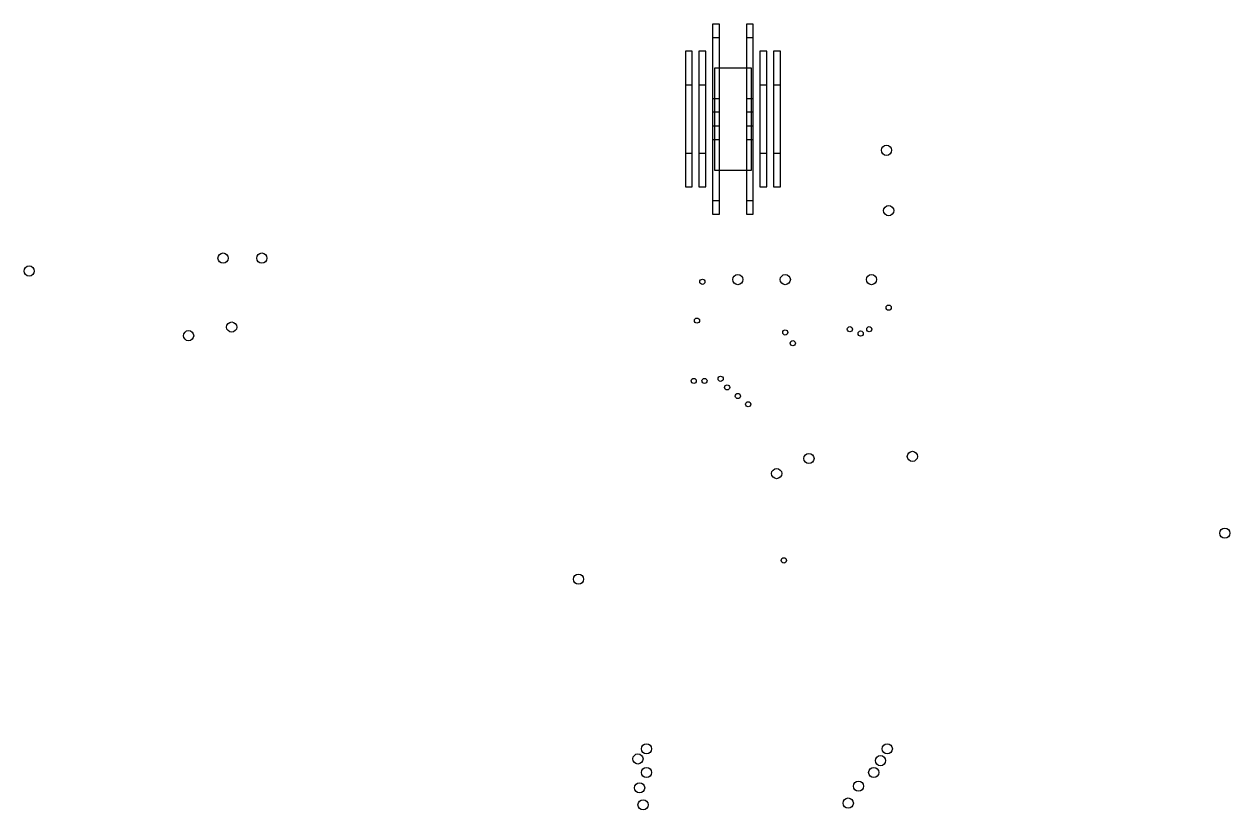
# Model space of a CAD drawing. Extents: x 71.7 to 142.8, y -131.7 to -85.4.
import ezdxf

# ---------------------------------------------------------------- set-up
doc = ezdxf.new("R2010")
doc.units = 0
doc.header["$MEASUREMENT"] = 0
doc.layers.add('BLACK', color=250, linetype='CONTINUOUS')

msp = doc.modelspace()

# ---------------------------------------------------------------- linework, layer by layer
at = {"layer": 'BLACK'}
for p, q in [((112.299, -85.4018), (112.299, -91.4013)), ((112.705, -85.4018), (112.299, -85.4018)), ((112.705, -91.4013), (112.705, -85.4018)), ((114.295, -85.4018), (114.295, -91.4013)), ((114.701, -85.4018), (114.295, -85.4018)), ((114.701, -91.4013), (114.701, -85.4018)), ((112.299, -86.2019), (112.299, -92.2014)), ((112.705, -86.2019), (112.299, -86.2019)), ((112.705, -92.2014), (112.705, -86.2019)), ((114.295, -86.2019), (114.295, -92.2014)), ((114.701, -86.2019), (114.295, -86.2019)), ((114.701, -92.2014), (114.701, -86.2019)), ((110.698, -87.002), (110.698, -93.0015)), ((111.105, -87.002), (110.698, -87.002)), ((111.105, -93.0015), (111.105, -87.002)), ((111.498, -87.002), (111.498, -93.0015)), ((111.905, -87.002), (111.498, -87.002)), ((111.905, -93.0015), (111.905, -87.002)), ((115.095, -87.002), (115.095, -93.0015)), ((115.502, -87.002), (115.095, -87.002)), ((115.502, -93.0015), (115.502, -87.002)), ((115.895, -87.002), (115.895, -93.0015)), ((116.302, -87.002), (115.895, -87.002)), ((116.302, -93.0015), (116.302, -87.002)), ((112.409, -88.0003), (112.409, -93.9997)), ((114.591, -88.0003), (112.409, -88.0003)), ((114.591, -93.9997), (114.591, -88.0003)), ((110.698, -88.9985), (110.698, -94.998)), ((111.105, -88.9985), (110.698, -88.9985)), ((111.105, -94.998), (111.105, -88.9985)), ((111.498, -88.9985), (111.498, -94.998)), ((111.905, -88.9985), (111.498, -88.9985)), ((111.905, -94.998), (111.905, -88.9985)), ((115.095, -88.9985), (115.095, -94.998)), ((115.502, -88.9985), (115.095, -88.9985)), ((115.502, -94.998), (115.502, -88.9985)), ((115.895, -88.9985), (115.895, -94.998)), ((116.302, -88.9985), (115.895, -88.9985)), ((116.302, -94.998), (116.302, -88.9985)), ((112.299, -89.7986), (112.299, -95.7981)), ((112.705, -89.7986), (112.299, -89.7986)), ((112.705, -95.7981), (112.705, -89.7986)), ((114.295, -89.7986), (114.295, -95.7981)), ((114.701, -89.7986), (114.295, -89.7986)), ((114.701, -95.7981), (114.701, -89.7986)), ((112.299, -90.5987), (112.299, -96.5982)), ((112.705, -90.5987), (112.299, -90.5987)), ((112.705, -96.5982), (112.705, -90.5987)), ((114.295, -90.5987), (114.295, -96.5982)), ((114.701, -90.5987), (114.295, -90.5987)), ((114.701, -96.5982), (114.701, -90.5987)), ((112.299, -91.4013), (112.705, -91.4013)), ((114.295, -91.4013), (114.701, -91.4013)), ((112.299, -92.2014), (112.705, -92.2014)), ((114.295, -92.2014), (114.701, -92.2014)), ((110.698, -93.0015), (111.105, -93.0015)), ((111.498, -93.0015), (111.905, -93.0015)), ((115.095, -93.0015), (115.502, -93.0015)), ((115.895, -93.0015), (116.302, -93.0015)), ((112.409, -93.9997), (114.591, -93.9997)), ((110.698, -94.998), (111.105, -94.998)), ((111.498, -94.998), (111.905, -94.998)), ((115.095, -94.998), (115.502, -94.998)), ((115.895, -94.998), (116.302, -94.998)), ((112.299, -95.7981), (112.705, -95.7981)), ((114.295, -95.7981), (114.701, -95.7981)), ((112.299, -96.5982), (112.705, -96.5982)), ((114.295, -96.5982), (114.701, -96.5982))]:
    msp.add_line(p, q, dxfattribs=at)
for centre, radius in [((122.555, -92.837), 0.3), ((122.682, -96.393), 0.3), ((83.439, -99.187), 0.3), ((85.725, -99.187), 0.3), ((72.009, -99.949), 0.3), ((113.792, -100.457), 0.3), ((116.586, -100.457), 0.3), ((121.666, -100.457), 0.3), ((111.697, -100.584), 0.1524), ((122.682, -102.108), 0.1524), ((83.947, -103.251), 0.3), ((111.379, -102.87), 0.1524), ((81.407, -103.759), 0.3), ((116.586, -103.569), 0.1524), ((120.396, -103.378), 0.1524), ((121.031, -103.632), 0.1524), ((121.539, -103.378), 0.1524), ((117.031, -104.204), 0.1524), ((111.189, -106.426), 0.1524), ((111.824, -106.426), 0.1524), ((112.776, -106.299), 0.1524), ((113.157, -106.807), 0.1524), ((113.792, -107.315), 0.1524), ((114.4, -107.8), 0.1524), ((117.983, -110.998), 0.3), ((124.079, -110.871), 0.3), ((116.078, -111.887), 0.3), ((142.5, -115.4), 0.3), ((116.5, -117), 0.155), ((104.394, -118.11), 0.3), ((108.4, -128.1), 0.3), ((122.6, -128.1), 0.3), ((107.9, -128.7), 0.3), ((122.2, -128.8), 0.3), ((108.4, -129.5), 0.3), ((121.8, -129.5), 0.3), ((120.9, -130.3), 0.3), ((108, -130.4), 0.3), ((108.2, -131.4), 0.3), ((120.3, -131.3), 0.3)]:
    msp.add_circle(centre, radius, dxfattribs=at)

doc.saveas('drawing.dxf')
